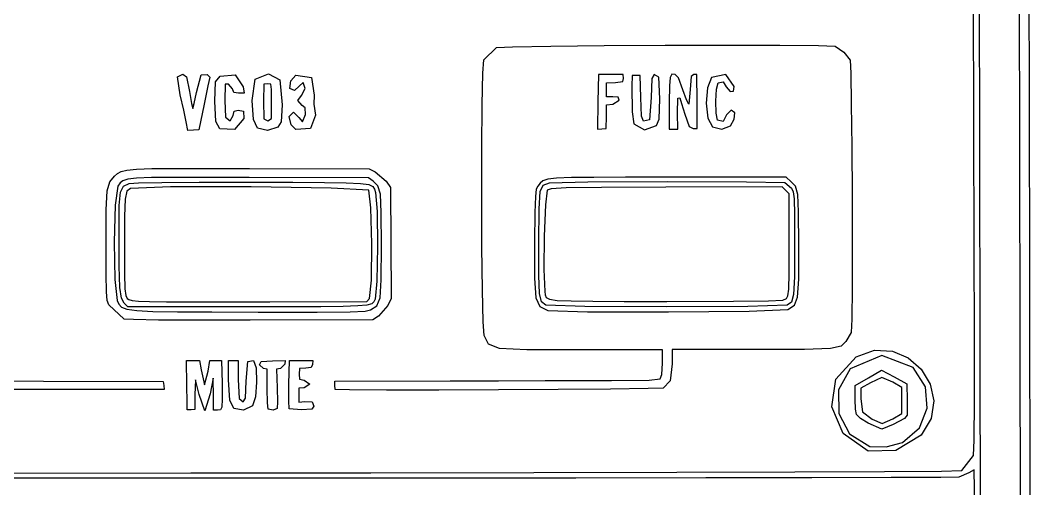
# Model space of a CAD drawing. Extents: x 0 to 142, y 0 to 84.
# Drawn here: x 110.67 to 141.71, y 28.42 to 42.81 of the extents above; entities that cross this region are included whole.
import ezdxf

# ---------------------------------------------------------------- set-up
doc = ezdxf.new("R2010")
doc.units = 0
doc.layers.get('0').update_dxf_attribs({"linetype": 'CONTINUOUS'})

msp = doc.modelspace()

# ---------------------------------------------------------------- linework, layer by layer
at = {"color": 0}
for p, q in [((141.405, 39.0028), (141.388, 49.203)), ((141.677, 46.5406), (141.69, 40.8506)), ((140.155, 45.3704), (140.167, 39.2105)), ((139.994, 39.5993), (139.983, 43.5751)), ((124.93, 41.596), (125.317, 41.971)), ((125.317, 41.971), (125.804, 41.9971)), ((125.804, 41.9971), (126.985, 42.0176)), ((126.985, 42.0176), (128.629, 42.0342)), ((128.629, 42.0342), (130.504, 42.0441)), ((130.504, 42.0441), (132.381, 42.0479)), ((132.381, 42.0479), (134.031, 42.0441)), ((134.031, 42.0441), (135.221, 42.0317)), ((135.221, 42.0317), (135.724, 42.0095)), ((135.724, 42.0095), (135.993, 41.8345)), ((124.9, 41.1798), (124.93, 41.596)), ((135.993, 41.8345), (136.185, 41.5851)), ((136.185, 41.5851), (136.207, 41.1882)), ((115.509, 41.0739), (115.67, 41.1536)), ((115.597, 40.5225), (115.509, 41.0739)), ((115.67, 41.1536), (115.787, 41.0767)), ((115.787, 41.0767), (115.877, 40.6217)), ((116.091, 40.5955), (116.24, 41.1304)), ((116.24, 41.1304), (116.418, 41.1455)), ((116.418, 41.1455), (116.509, 41.0626)), ((116.509, 41.0626), (116.446, 40.7956)), ((116.681, 40.9194), (116.826, 41.0891)), ((116.826, 41.0891), (117.281, 41.1332)), ((117.281, 41.1332), (117.533, 40.7691)), ((117.803, 40.3475), (117.901, 41.0009)), ((117.901, 41.0009), (118.305, 41.1607)), ((118.305, 41.1607), (118.658, 40.9758)), ((118.658, 40.9758), (118.726, 40.2086)), ((118.994, 40.9444), (119.143, 41.1208)), ((119.143, 41.1208), (119.633, 41.0517)), ((119.633, 41.0517), (119.709, 40.5074)), ((124.879, 40.2138), (124.9, 41.1798)), ((128.45, 41.1399), (128.437, 40.3006)), ((129.212, 41.1399), (128.45, 41.1399)), ((129.201, 40.925), (129.224, 41.0256)), ((129.224, 41.0256), (129.212, 41.1399)), ((129.486, 41.118), (129.482, 40.7899)), ((129.738, 41.118), (129.486, 41.118)), ((129.751, 40.4357), (129.738, 41.118)), ((130.091, 41.0161), (130.07, 40.4329)), ((130.164, 41.1399), (130.091, 41.0161)), ((130.306, 41.0626), (130.164, 41.1399)), ((130.333, 40.3987), (130.306, 41.0626)), ((130.654, 41.0559), (130.633, 40.7928)), ((130.71, 41.1508), (130.654, 41.0559)), ((130.812, 41.1455), (130.71, 41.1508)), ((130.914, 41.0393), (130.812, 41.1455)), ((131.047, 40.6756), (130.914, 41.0393)), ((131.297, 41.0778), (131.273, 40.6852)), ((131.382, 41.1399), (131.297, 41.0778)), ((131.477, 41.1399), (131.382, 41.1399)), ((131.483, 40.3144), (131.477, 41.1399)), ((131.928, 41.0503), (131.801, 40.7321)), ((132.365, 41.1484), (131.928, 41.0503)), ((132.62, 40.779), (132.365, 41.1484)), ((136.207, 41.1882), (136.224, 40.2375)), ((116.446, 40.7956), (116.327, 40.2276)), ((116.658, 40.3243), (116.681, 40.9194)), ((116.978, 40.8436), (116.965, 40.3408)), ((117.082, 40.8436), (116.978, 40.8436)), ((117.202, 40.706), (117.082, 40.8436)), ((117.238, 40.5888), (117.202, 40.706)), ((117.533, 40.7691), (117.56, 40.568)), ((118.163, 40.8436), (118.15, 40.338)), ((118.278, 40.8563), (118.163, 40.8436)), ((118.378, 40.8421), (118.278, 40.8563)), ((118.4, 40.688), (118.378, 40.8421)), ((118.402, 40.2209), (118.4, 40.688)), ((118.962, 40.7141), (118.994, 40.9444)), ((119.105, 40.652), (118.962, 40.7141)), ((119.255, 40.7818), (119.105, 40.652)), ((119.37, 40.8989), (119.255, 40.7818)), ((119.321, 40.495), (119.432, 40.7169)), ((119.432, 40.7169), (119.37, 40.8989)), ((128.703, 40.8852), (128.971, 40.8989)), ((128.703, 40.4618), (128.703, 40.8852)), ((128.971, 40.8989), (129.201, 40.925)), ((129.482, 40.7899), (129.49, 39.9948)), ((130.633, 40.7928), (130.63, 40.2911)), ((131.159, 40.3613), (131.047, 40.6756)), ((131.273, 40.6852), (131.226, 40.229)), ((131.801, 40.7321), (131.765, 40.2608)), ((132.056, 40.3296), (132.078, 40.6975)), ((132.078, 40.6975), (132.13, 40.8891)), ((132.13, 40.8891), (132.289, 40.9152)), ((132.289, 40.9152), (132.373, 40.7652)), ((132.373, 40.7652), (132.503, 40.6178)), ((132.602, 40.6329), (132.62, 40.779)), ((141.69, 40.8506), (141.701, 34.5006)), ((115.7, 40.0431), (115.597, 40.5225)), ((115.877, 40.6217), (115.943, 40.2551)), ((116.027, 40.2484), (116.091, 40.5955)), ((117.388, 40.568), (117.238, 40.5888)), ((117.56, 40.568), (117.388, 40.568)), ((119.214, 40.3475), (119.321, 40.495)), ((119.709, 40.5074), (119.703, 40.2375)), ((128.893, 40.4618), (128.703, 40.4618)), ((129.055, 40.4467), (128.893, 40.4618)), ((128.893, 40.229), (129.085, 40.356)), ((129.085, 40.356), (129.055, 40.4467)), ((129.772, 39.8625), (129.751, 40.4357)), ((130.07, 40.4329), (130.017, 39.751)), ((130.32, 39.7715), (130.333, 40.3987)), ((130.878, 39.9521), (130.888, 40.4192)), ((130.888, 40.4192), (130.948, 40.4315)), ((130.948, 40.4315), (131.006, 40.2565)), ((131.226, 40.229), (131.159, 40.3613)), ((132.503, 40.6178), (132.602, 40.6329)), ((115.773, 39.6875), (115.7, 40.0431)), ((115.943, 40.2551), (115.985, 40.1024)), ((115.985, 40.1024), (116.027, 40.2484)), ((116.327, 40.2276), (116.167, 39.4462)), ((116.685, 39.7013), (116.658, 40.3243)), ((116.965, 40.3408), (116.986, 39.8364)), ((117.25, 40.017), (117.374, 40.0526)), ((117.374, 40.0526), (117.542, 40.0142)), ((117.843, 39.7662), (117.803, 40.3475)), ((118.15, 40.338), (118.16, 39.7771)), ((118.398, 39.7951), (118.402, 40.2209)), ((118.726, 40.2086), (118.699, 39.6903)), ((119.339, 40.1948), (119.214, 40.3475)), ((119.437, 40.1147), (119.339, 40.1948)), ((119.446, 39.9189), (119.437, 40.1147)), ((119.703, 40.2375), (119.75, 39.8914)), ((124.867, 38.8814), (124.879, 40.2138)), ((128.437, 40.3006), (128.426, 39.4614)), ((128.698, 39.8487), (128.703, 40.2086)), ((128.703, 40.2086), (128.893, 40.229)), ((130.63, 40.2911), (130.63, 39.467)), ((131.006, 40.2565), (131.111, 39.9274)), ((131.487, 39.4892), (131.483, 40.3144)), ((131.765, 40.2608), (131.816, 39.8046)), ((132.067, 39.9549), (132.056, 40.3296)), ((132.53, 40.0526), (132.387, 39.8999)), ((132.647, 39.9687), (132.53, 40.0526)), ((136.224, 40.2375), (136.24, 38.9184)), ((116.986, 39.8364), (117.128, 39.7221)), ((117.128, 39.7221), (117.217, 39.8805)), ((117.217, 39.8805), (117.25, 40.017)), ((117.547, 39.7937), (117.264, 39.4561)), ((117.542, 40.0142), (117.547, 39.7937)), ((117.974, 39.4988), (117.843, 39.7662)), ((118.16, 39.7771), (118.29, 39.7221)), ((118.29, 39.7221), (118.398, 39.7951)), ((118.945, 39.8487), (119.08, 39.9867)), ((119.009, 39.5993), (118.945, 39.8487)), ((119.08, 39.9867), (119.242, 39.8268)), ((119.242, 39.8268), (119.353, 39.6875)), ((119.353, 39.6875), (119.446, 39.9189)), ((119.75, 39.8914), (119.599, 39.4864)), ((128.692, 39.4892), (128.698, 39.8487)), ((129.49, 39.9948), (129.536, 39.624)), ((129.836, 39.7055), (129.772, 39.8625)), ((130.017, 39.751), (129.836, 39.7055)), ((130.238, 39.5746), (130.32, 39.7715)), ((130.89, 39.467), (130.878, 39.9521)), ((131.111, 39.9274), (131.244, 39.551)), ((131.816, 39.8046), (131.953, 39.5319)), ((132.114, 39.7397), (132.067, 39.9549)), ((132.29, 39.6984), (132.114, 39.7397)), ((132.387, 39.8999), (132.29, 39.6984)), ((132.515, 39.5718), (132.62, 39.7729)), ((132.62, 39.7729), (132.647, 39.9687)), ((115.824, 39.4215), (115.773, 39.6875)), ((115.997, 39.4339), (115.824, 39.4215)), ((116.167, 39.4462), (115.997, 39.4339)), ((116.816, 39.4727), (116.685, 39.7013)), ((117.264, 39.4561), (116.816, 39.4727)), ((118.281, 39.4229), (117.974, 39.4988)), ((118.594, 39.5277), (118.281, 39.4229)), ((118.699, 39.6903), (118.594, 39.5277)), ((119.146, 39.4547), (119.009, 39.5993)), ((119.599, 39.4864), (119.146, 39.4547)), ((128.426, 39.4614), (128.56, 39.4751)), ((128.56, 39.4751), (128.692, 39.4892)), ((129.536, 39.624), (129.866, 39.4476)), ((129.866, 39.4476), (130.238, 39.5746)), ((130.63, 39.467), (130.89, 39.467)), ((131.244, 39.551), (131.367, 39.4892)), ((131.367, 39.4892), (131.487, 39.4892)), ((131.953, 39.5319), (132.243, 39.467)), ((132.243, 39.467), (132.515, 39.5718)), ((140.004, 35.8263), (139.994, 39.5993)), ((140.167, 39.2105), (140.179, 32.4501)), ((124.864, 37.3641), (124.867, 38.8814)), ((136.24, 38.9184), (136.248, 37.4153)), ((141.414, 32.9227), (141.405, 39.0028)), ((113.774, 38.1649), (113.949, 38.209)), ((113.949, 38.209), (114.245, 38.2379)), ((114.245, 38.2379), (114.718, 38.2545)), ((114.718, 38.2545), (115.42, 38.2612)), ((115.42, 38.2612), (116.406, 38.2612)), ((116.406, 38.2612), (117.727, 38.257)), ((117.727, 38.257), (121.4, 38.2489)), ((121.4, 38.2489), (121.591, 38.155)), ((113.425, 37.8425), (113.576, 38.016)), ((113.576, 38.016), (113.667, 38.1014)), ((113.667, 38.1014), (113.774, 38.1649)), ((113.826, 37.8809), (113.745, 37.8121)), ((113.979, 37.9293), (113.826, 37.8809)), ((114.254, 37.9596), (113.979, 37.9293)), ((114.712, 37.9758), (114.254, 37.9596)), ((115.405, 37.9815), (114.712, 37.9758)), ((116.388, 37.9801), (115.405, 37.9815)), ((117.718, 37.9758), (116.388, 37.9801)), ((121.38, 37.9649), (117.718, 37.9758)), ((121.522, 37.8629), (121.38, 37.9649)), ((121.591, 38.155), (121.921, 37.8658)), ((126.738, 37.8795), (126.655, 37.8107)), ((126.89, 37.9278), (126.738, 37.8795)), ((127.165, 37.9582), (126.89, 37.9278)), ((127.619, 37.9758), (127.165, 37.9582)), ((128.306, 37.9843), (127.619, 37.9758)), ((129.281, 37.9871), (128.306, 37.9843)), ((130.597, 37.9857), (129.281, 37.9871)), ((134.225, 37.9857), (130.597, 37.9857)), ((134.378, 37.8506), (134.225, 37.9857)), ((113.319, 36.9895), (113.346, 37.5652)), ((113.346, 37.5652), (113.425, 37.8425)), ((113.678, 37.7183), (113.597, 37.1299)), ((113.745, 37.8121), (113.678, 37.7183)), ((113.76, 37.5253), (113.851, 37.7127)), ((113.851, 37.7127), (114.024, 37.797)), ((114.07, 37.6439), (113.957, 37.5557)), ((114.024, 37.797), (114.31, 37.816)), ((115.292, 37.688), (114.07, 37.6439)), ((114.31, 37.816), (115.032, 37.8284)), ((115.032, 37.8284), (116.178, 37.834)), ((117.777, 37.688), (115.292, 37.688)), ((116.178, 37.834), (117.74, 37.834)), ((117.74, 37.834), (119.055, 37.8326)), ((120.235, 37.6534), (117.777, 37.688)), ((119.055, 37.8326), (120.025, 37.8284)), ((120.025, 37.8284), (120.698, 37.8188)), ((121.389, 37.5931), (120.235, 37.6534)), ((120.698, 37.8188), (121.135, 37.7984)), ((121.135, 37.7984), (121.387, 37.7624)), ((121.387, 37.7624), (121.513, 37.7059)), ((121.458, 37.0431), (121.389, 37.5931)), ((121.513, 37.7059), (121.565, 37.6259)), ((121.67, 37.7254), (121.522, 37.8629)), ((121.565, 37.6259), (121.599, 37.5158)), ((121.747, 37.4661), (121.67, 37.7254)), ((121.921, 37.8658), (122.057, 37.6686)), ((122.057, 37.6686), (122.082, 34.2649)), ((126.54, 37.6192), (126.512, 37.3944)), ((126.589, 37.7183), (126.54, 37.6192)), ((126.655, 37.8107), (126.589, 37.7183)), ((126.664, 37.5447), (126.756, 37.7472)), ((126.756, 37.7472), (126.942, 37.816)), ((126.875, 37.5931), (126.819, 37.138)), ((127, 37.6357), (126.875, 37.5931)), ((126.942, 37.816), (128.122, 37.8449)), ((127.463, 37.659), (127, 37.6357)), ((128.545, 37.6728), (127.463, 37.659)), ((128.122, 37.8449), (130.564, 37.8548)), ((130.526, 37.6798), (128.545, 37.6728)), ((134.104, 37.6908), (130.526, 37.6798)), ((130.564, 37.8548), (133.004, 37.8478)), ((133.004, 37.8478), (134.185, 37.8217)), ((134.313, 37.4812), (134.104, 37.6908)), ((134.185, 37.8217), (134.386, 37.6495)), ((134.509, 37.7088), (134.378, 37.8506)), ((134.386, 37.6495), (134.44, 37.5433)), ((134.577, 37.4594), (134.509, 37.7088)), ((113.721, 37.1161), (113.76, 37.5253)), ((113.897, 37.3158), (113.876, 36.7894)), ((113.957, 37.5557), (113.897, 37.3158)), ((121.599, 37.5158), (121.645, 36.9302)), ((121.776, 36.9094), (121.747, 37.4661)), ((124.87, 35.8482), (124.864, 37.3641)), ((126.512, 37.3944), (126.497, 36.9037)), ((126.628, 37.0223), (126.664, 37.5447)), ((134.313, 35.9131), (134.313, 37.4812)), ((134.44, 37.5433), (134.469, 37.3257)), ((134.469, 37.3257), (134.479, 36.8392)), ((134.604, 36.9217), (134.577, 37.4594)), ((136.248, 37.4153), (136.251, 35.9103)), ((113.316, 35.9174), (113.319, 36.9895)), ((113.597, 37.1299), (113.563, 35.9943)), ((113.714, 36.3636), (113.721, 37.1161)), ((121.488, 35.9378), (121.458, 37.0431)), ((126.617, 35.9904), (126.628, 37.0223)), ((126.819, 37.138), (126.781, 36.1791)), ((113.876, 36.7894), (113.877, 35.8415)), ((121.645, 36.9302), (121.657, 35.8567)), ((121.781, 35.8771), (121.776, 36.9094)), ((126.497, 36.9037), (126.489, 36.0041)), ((134.479, 36.8392), (134.481, 35.9241)), ((134.611, 35.9103), (134.604, 36.9217)), ((113.716, 35.2557), (113.714, 36.3636)), ((126.489, 36.0041), (126.486, 34.8837)), ((126.781, 36.1791), (126.771, 35.1496)), ((113.319, 34.998), (113.316, 35.9174)), ((113.563, 35.9943), (113.579, 34.8423)), ((113.877, 35.8415), (113.884, 35.0214)), ((121.473, 34.8286), (121.488, 35.9378)), ((121.657, 35.8567), (121.638, 34.7955)), ((121.776, 34.8327), (121.781, 35.8771)), ((124.883, 34.5143), (124.87, 35.8482)), ((126.614, 34.9718), (126.617, 35.9904)), ((134.311, 35.0297), (134.313, 35.9131)), ((134.481, 35.9241), (134.476, 34.9236)), ((134.609, 34.8616), (134.611, 35.9103)), ((136.251, 35.9103), (136.247, 34.5874)), ((140.01, 33.1088), (140.004, 35.8263)), ((113.736, 34.6053), (113.716, 35.2557)), ((126.771, 35.1496), (126.799, 34.4827)), ((113.328, 34.4716), (113.319, 34.998)), ((113.579, 34.8423), (113.651, 34.2029)), ((113.884, 35.0214), (113.896, 34.564)), ((121.412, 34.2635), (121.473, 34.8286)), ((121.638, 34.7955), (121.59, 34.2415)), ((121.74, 34.2815), (121.776, 34.8327)), ((126.486, 34.8837), (126.529, 34.2842)), ((126.638, 34.4138), (126.614, 34.9718)), ((134.301, 34.5515), (134.311, 35.0297)), ((134.476, 34.9236), (134.45, 34.3862)), ((134.574, 34.3076), (134.609, 34.8616)), ((113.352, 34.2057), (113.328, 34.4716)), ((113.785, 34.2746), (113.736, 34.6053)), ((113.896, 34.564), (113.923, 34.3517)), ((124.906, 33.547), (124.883, 34.5143)), ((126.799, 34.4827), (126.808, 34.3752)), ((134.275, 34.3407), (134.301, 34.5515)), ((136.247, 34.5874), (136.236, 33.6296)), ((141.701, 34.5006), (141.712, 27.8612)), ((113.396, 34.0651), (113.352, 34.2057)), ((113.651, 34.2029), (113.709, 34.0844)), ((113.869, 34.123), (113.785, 34.2746)), ((113.923, 34.3517), (113.967, 34.2663)), ((113.967, 34.2663), (114.014, 34.2305)), ((114.014, 34.2305), (114.113, 34.2029)), ((114.113, 34.2029), (114.308, 34.1822)), ((114.308, 34.1822), (114.647, 34.1698)), ((114.647, 34.1698), (115.175, 34.1616)), ((115.175, 34.1616), (115.937, 34.1588)), ((115.937, 34.1588), (116.98, 34.1588)), ((116.98, 34.1588), (118.351, 34.1616)), ((118.351, 34.1616), (121.335, 34.1685)), ((121.335, 34.1685), (121.412, 34.2635)), ((121.549, 34.1629), (121.481, 34.1037)), ((121.59, 34.2415), (121.549, 34.1629)), ((121.64, 34.0376), (121.74, 34.2815)), ((122.082, 34.2649), (121.974, 34.0513)), ((126.529, 34.2842), (126.651, 34.0196)), ((126.704, 34.1602), (126.638, 34.4138)), ((126.832, 34.0568), (126.704, 34.1602)), ((126.808, 34.3752), (126.84, 34.2952)), ((126.84, 34.2952), (126.948, 34.2401)), ((126.948, 34.2401), (127.186, 34.2057)), ((127.186, 34.2057), (127.61, 34.1864)), ((127.61, 34.1864), (128.275, 34.1767)), ((128.275, 34.1767), (129.237, 34.1753)), ((129.237, 34.1753), (130.549, 34.1753)), ((130.549, 34.1753), (132.605, 34.1781)), ((132.605, 34.1781), (133.683, 34.1878)), ((133.683, 34.1878), (134.115, 34.2126)), ((134.115, 34.2126), (134.228, 34.2608)), ((134.228, 34.2608), (134.275, 34.3407)), ((134.381, 34.1519), (134.25, 34.0568)), ((134.45, 34.3862), (134.381, 34.1519)), ((134.473, 34.0582), (134.574, 34.3076)), ((113.867, 33.6296), (113.396, 34.0651)), ((113.709, 34.0844), (113.793, 33.9948)), ((113.793, 33.9948), (113.957, 33.9328)), ((113.986, 34.0058), (113.869, 34.123)), ((113.957, 33.9328), (114.259, 33.8915)), ((117.649, 34.0058), (113.986, 34.0058)), ((114.259, 33.8915), (114.756, 33.8667)), ((114.756, 33.8667), (115.506, 33.8542)), ((115.506, 33.8542), (116.566, 33.8487)), ((116.566, 33.8487), (117.993, 33.8446)), ((118.95, 34.0072), (117.649, 34.0058)), ((117.993, 33.8446), (119.807, 33.8432)), ((119.917, 34.0086), (118.95, 34.0072)), ((119.807, 33.8432), (120.817, 33.8501)), ((120.603, 34.0169), (119.917, 34.0086)), ((121.059, 34.0334), (120.603, 34.0169)), ((120.817, 33.8501), (121.277, 33.8722)), ((121.335, 34.061), (121.059, 34.0334)), ((121.277, 33.8722), (121.442, 33.9108)), ((121.481, 34.1037), (121.335, 34.061)), ((121.442, 33.9108), (121.64, 34.0376)), ((121.974, 34.0513), (121.689, 33.7206)), ((126.651, 34.0196), (126.891, 33.8956)), ((128.028, 34.0196), (126.832, 34.0568)), ((126.891, 33.8956), (128.115, 33.8542)), ((130.537, 34.0072), (128.028, 34.0196)), ((128.115, 33.8542), (130.606, 33.8487)), ((133.047, 34.0196), (130.537, 34.0072)), ((130.606, 33.8487), (133.087, 33.8735)), ((134.25, 34.0568), (133.047, 34.0196)), ((133.087, 33.8735), (134.276, 33.9246)), ((134.276, 33.9246), (134.473, 34.0582)), ((114.16, 33.6131), (113.867, 33.6296)), ((114.922, 33.6021), (114.16, 33.6131)), ((116.125, 33.5966), (114.922, 33.6021)), ((117.742, 33.5966), (116.125, 33.5966)), ((121.513, 33.6048), (117.742, 33.5966)), ((121.689, 33.7206), (121.513, 33.6048)), ((124.937, 33.1281), (124.906, 33.547)), ((136.236, 33.6296), (136.216, 33.2204)), ((136.216, 33.2204), (136.061, 32.9461)), ((125.075, 32.8635), (124.937, 33.1281)), ((136.061, 32.9461), (135.908, 32.7973)), ((140.007, 31.134), (140.01, 33.1088)), ((141.425, 27.3044), (141.414, 32.9227)), ((125.407, 32.7312), (125.075, 32.8635)), ((126.246, 32.6885), (125.407, 32.7312)), ((127.908, 32.6857), (126.246, 32.6885)), ((130.418, 32.6898), (127.908, 32.6857)), ((130.418, 32.2737), (130.418, 32.6898)), ((133.213, 32.694), (130.714, 32.694)), ((130.714, 32.694), (130.714, 32.2599)), ((134.781, 32.6967), (133.213, 32.694)), ((135.58, 32.7229), (134.781, 32.6967)), ((135.908, 32.7973), (135.58, 32.7229)), ((136.372, 32.4666), (136.94, 32.6719)), ((136.94, 32.6719), (137.486, 32.6499)), ((137.486, 32.6499), (137.976, 32.4418)), ((115.798, 31.6039), (115.79, 32.3549)), ((115.79, 32.3549), (116.184, 32.3549)), ((116.184, 32.3549), (116.233, 32.0697)), ((116.448, 32.027), (116.502, 32.3549)), ((116.502, 32.3549), (116.867, 32.3549)), ((116.867, 32.3549), (116.88, 31.6466)), ((117.082, 31.7652), (117.082, 32.3549)), ((117.082, 32.3549), (117.38, 32.3549)), ((117.38, 32.3549), (117.38, 31.7734)), ((117.624, 31.7266), (117.669, 32.326)), ((117.669, 32.326), (117.849, 32.3536)), ((117.849, 32.3536), (117.926, 32.129)), ((118.036, 32.2282), (118.085, 32.3233)), ((118.085, 32.3233), (118.43, 32.3467)), ((118.43, 32.3467), (118.824, 32.3591)), ((118.824, 32.3591), (118.81, 32.2406)), ((118.937, 31.6356), (118.95, 32.3549)), ((118.95, 32.3549), (119.67, 32.3549)), ((119.67, 32.3549), (119.658, 32.2392)), ((135.753, 31.7886), (136.372, 32.4666)), ((137.159, 32.5148), (136.189, 32.1)), ((138.129, 32.1386), (137.159, 32.5148)), ((137.976, 32.4418), (138.376, 32.089)), ((140.179, 32.4501), (140.192, 25.5654)), ((116.233, 32.0697), (116.345, 31.615)), ((116.345, 31.615), (116.448, 32.027)), ((117.926, 32.129), (117.943, 31.6963)), ((118.152, 32.1097), (118.036, 32.2282)), ((118.269, 32.0959), (118.152, 32.1097)), ((118.269, 31.4923), (118.269, 32.0959)), ((118.675, 32.1083), (118.553, 32.0945)), ((118.553, 32.0945), (118.573, 31.5157)), ((118.81, 32.2406), (118.675, 32.1083)), ((119.262, 32.1166), (119.25, 31.9416)), ((119.454, 32.1193), (119.262, 32.1166)), ((119.616, 32.14), (119.454, 32.1193)), ((119.658, 32.2392), (119.616, 32.14)), ((130.403, 31.9291), (130.418, 32.2737)), ((130.714, 32.2599), (130.653, 31.7335)), ((136.189, 32.1), (135.832, 31.4537)), ((136.75, 31.8258), (137.153, 32.0642)), ((137.153, 32.0642), (137.543, 31.8547)), ((138.501, 31.5474), (138.129, 32.1386)), ((138.376, 32.089), (138.649, 31.6329)), ((107.706, 31.7417), (111.39, 31.728)), ((111.39, 31.728), (115.072, 31.7155)), ((115.072, 31.7155), (115.086, 31.5902)), ((116.064, 31.7624), (116.039, 31.3077)), ((116.173, 31.3145), (116.064, 31.7624)), ((116.604, 31.8106), (116.512, 31.338)), ((116.618, 31.2443), (116.604, 31.8106)), ((117.114, 31.1354), (117.082, 31.7652)), ((117.38, 31.7734), (117.406, 31.1947)), ((117.6, 31.2029), (117.624, 31.7266)), ((117.943, 31.6963), (117.908, 31.2443)), ((119.25, 31.9416), (119.258, 31.7886)), ((119.258, 31.7886), (119.399, 31.7541)), ((119.399, 31.7541), (119.579, 31.6356)), ((120.343, 31.7211), (123.888, 31.7307)), ((120.343, 31.6012), (120.343, 31.7211)), ((123.888, 31.7307), (125.377, 31.7348)), ((125.377, 31.7348), (126.81, 31.739)), ((126.81, 31.739), (128.022, 31.7417)), ((128.022, 31.7417), (128.855, 31.7417)), ((128.855, 31.7417), (130.008, 31.7541)), ((130.008, 31.7541), (130.347, 31.7996)), ((130.347, 31.7996), (130.403, 31.9291)), ((130.653, 31.7335), (130.44, 31.5088)), ((135.629, 30.9301), (135.753, 31.7886)), ((136.344, 31.5888), (136.75, 31.8258)), ((136.817, 31.6756), (136.519, 31.5047)), ((137.166, 31.8341), (136.817, 31.6756)), ((137.502, 31.688), (137.166, 31.8341)), ((137.782, 31.5295), (137.502, 31.688)), ((137.543, 31.8547), (137.932, 31.6439)), ((115.099, 31.4661), (107.68, 31.4661)), ((115.086, 31.5902), (115.099, 31.4661)), ((115.804, 31.0692), (115.798, 31.6039)), ((116.88, 31.6466), (116.885, 31.1685)), ((118.276, 31.0569), (118.269, 31.4923)), ((118.573, 31.5157), (118.583, 31.0927)), ((118.932, 31.1147), (118.937, 31.6356)), ((119.4, 31.5171), (119.242, 31.5033)), ((119.242, 31.5033), (119.242, 31.0747)), ((119.579, 31.6356), (119.4, 31.5171)), ((120.361, 31.4634), (120.343, 31.6012)), ((120.799, 31.4537), (120.361, 31.4634)), ((121.936, 31.4496), (120.799, 31.4537)), ((123.539, 31.4509), (121.936, 31.4496)), ((125.375, 31.4579), (123.539, 31.4509)), ((127.215, 31.4675), (125.375, 31.4579)), ((128.826, 31.4813), (127.215, 31.4675)), ((129.978, 31.495), (128.826, 31.4813)), ((130.44, 31.5088), (129.978, 31.495)), ((135.832, 31.4537), (135.84, 30.7344)), ((136.346, 31.1574), (136.344, 31.5888)), ((136.519, 31.5047), (136.522, 31.1781)), ((137.782, 30.7261), (137.782, 31.5295)), ((137.932, 31.6439), (137.944, 31.1313)), ((138.561, 30.8929), (138.501, 31.5474)), ((138.649, 31.6329), (138.762, 31.1175)), ((115.809, 30.8391), (115.804, 31.0692)), ((116.039, 31.3077), (116.046, 30.8529)), ((116.346, 30.8102), (116.173, 31.3145)), ((116.512, 31.338), (116.346, 30.8102)), ((116.612, 30.8308), (116.618, 31.2443)), ((116.885, 31.1685), (116.874, 30.9273)), ((117.241, 30.8846), (117.114, 31.1354)), ((117.406, 31.1947), (117.533, 31.0927)), ((117.533, 31.0927), (117.6, 31.2029)), ((117.908, 31.2443), (117.82, 30.9618)), ((118.296, 30.8598), (118.276, 31.0569)), ((118.583, 31.0927), (118.576, 30.8846)), ((118.938, 30.8708), (118.932, 31.1147)), ((119.242, 31.0747), (119.428, 31.0954)), ((119.428, 31.0954), (119.655, 31.0844)), ((119.655, 31.0844), (119.701, 30.9535)), ((136.349, 30.8626), (136.346, 31.1574)), ((136.522, 31.1781), (136.573, 30.7854)), ((137.944, 31.1313), (137.94, 30.6834)), ((138.762, 31.1175), (138.679, 30.5814)), ((139.998, 29.9075), (140.007, 31.134)), ((115.929, 30.8391), (115.809, 30.8391)), ((116.046, 30.8529), (115.929, 30.8391)), ((116.738, 30.8308), (116.612, 30.8308)), ((116.829, 30.8419), (116.738, 30.8308)), ((116.874, 30.9273), (116.829, 30.8419)), ((117.538, 30.8295), (117.241, 30.8846)), ((117.82, 30.9618), (117.538, 30.8295)), ((118.447, 30.8336), (118.296, 30.8598)), ((118.576, 30.8846), (118.447, 30.8336)), ((119.32, 30.8405), (118.938, 30.8708)), ((119.636, 30.8653), (119.32, 30.8405)), ((119.701, 30.9535), (119.636, 30.8653)), ((135.97, 30.117), (135.629, 30.9301)), ((135.84, 30.7344), (136.174, 30.1019)), ((136.387, 30.6958), (136.349, 30.8626)), ((136.573, 30.7854), (136.864, 30.5594)), ((138.319, 30.2852), (138.561, 30.8929)), ((136.506, 30.5814), (136.387, 30.6958)), ((136.747, 30.4367), (136.506, 30.5814)), ((137.162, 30.2534), (136.747, 30.4367)), ((136.864, 30.5594), (137.177, 30.423)), ((137.177, 30.423), (137.502, 30.5663)), ((137.502, 30.5663), (137.782, 30.7261)), ((137.859, 30.5814), (137.512, 30.3912)), ((137.94, 30.6834), (137.859, 30.5814)), ((138.679, 30.5814), (138.368, 30.0688)), ((136.747, 29.5754), (135.97, 30.117)), ((137.512, 30.3912), (137.162, 30.2534)), ((137.797, 29.8345), (138.319, 30.2852)), ((136.174, 30.1019), (136.791, 29.7174)), ((137.293, 29.705), (137.797, 29.8345)), ((138.368, 30.0688), (137.596, 29.592)), ((139.981, 29.4349), (139.998, 29.9075)), ((137.596, 29.592), (136.747, 29.5754)), ((136.791, 29.7174), (137.293, 29.705)), ((139.626, 28.9746), (139.981, 29.4349)), ((110.005, 28.9002), (115.921, 28.9057)), ((115.921, 28.9057), (121.451, 28.9112)), ((121.451, 28.9112), (126.469, 28.9195)), ((126.469, 28.9195), (130.857, 28.9278)), ((130.857, 28.9278), (134.489, 28.9388)), ((134.489, 28.9388), (137.244, 28.9498)), ((137.244, 28.9498), (138.997, 28.9622)), ((138.997, 28.9622), (139.626, 28.9746)), ((139.838, 28.9085), (139.526, 28.7693)), ((140.006, 29.0022), (139.838, 28.9085)), ((140.018, 27.8446), (140.006, 29.0022)), ((112.086, 28.7418), (105.911, 28.7404)), ((117.837, 28.7431), (112.086, 28.7418)), ((123.086, 28.7445), (117.837, 28.7431)), ((127.752, 28.7473), (123.086, 28.7445)), ((131.755, 28.7514), (127.752, 28.7473)), ((135.013, 28.7541), (131.755, 28.7514)), ((137.448, 28.7596), (135.013, 28.7541)), ((138.979, 28.7638), (137.448, 28.7596)), ((139.526, 28.7693), (138.979, 28.7638))]:
    msp.add_line(p, q, dxfattribs=at)

doc.saveas('drawing.dxf')
